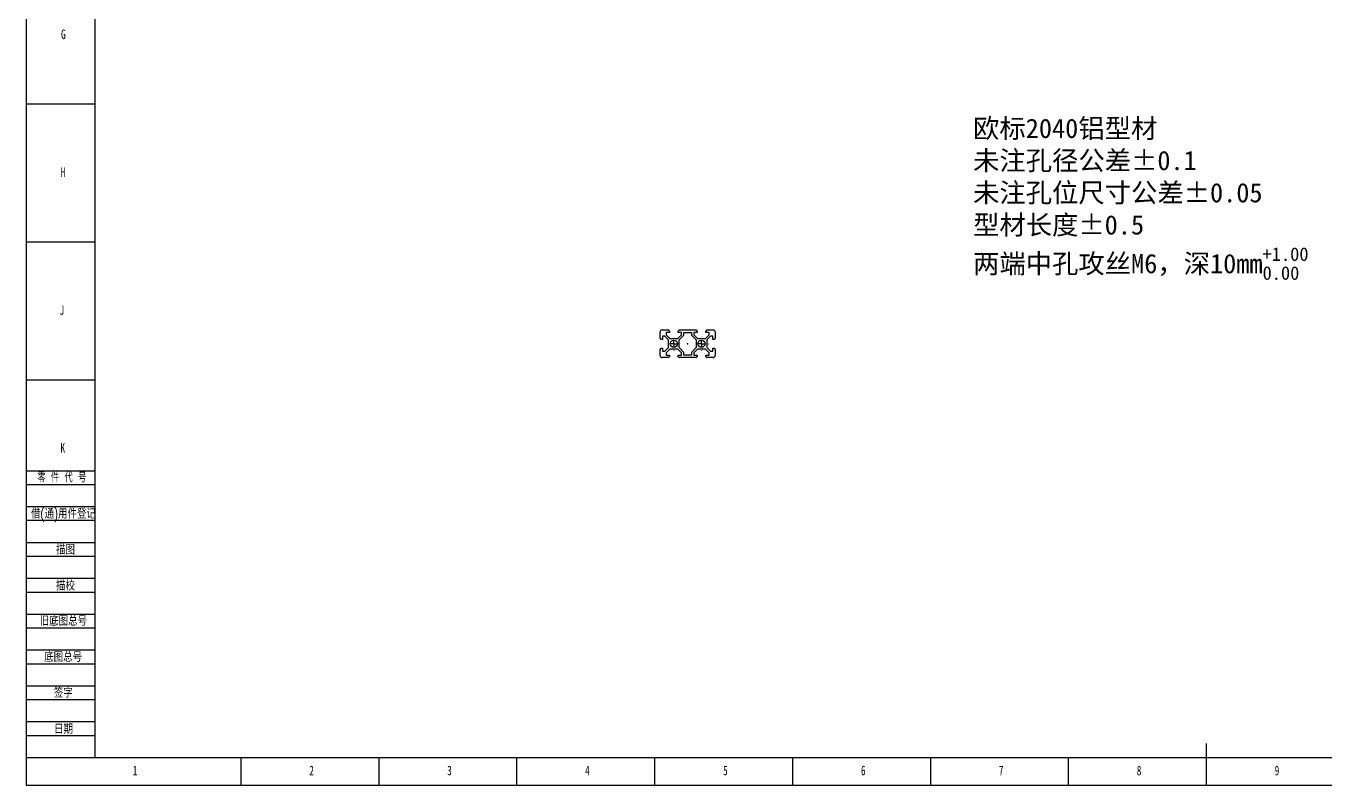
# Model space of a CAD drawing. Header units: millimetres. Extents: x 0 to 841, y 0 to 594.
# Drawn here: x 0 to 471.3, y 0 to 275.3 of the extents above; entities that cross this region are included whole.
import ezdxf

# ---------------------------------------------------------------- set-up
doc = ezdxf.new("R2010")
doc.units = ezdxf.units.MM
doc.header["$PDSIZE"] = -1
doc.layers.add('10', color=7, linetype='Continuous')
doc.layers.add('5', color=7, linetype='Continuous')
doc.styles.add('SLDTEXTSTYLE0', font='TXT', dxfattribs={"width": 0.7, "bigfont": 'bigfont'})
doc.styles.add('SLDTEXTSTYLE2', font='TXT', dxfattribs={"width": 0.614286, "bigfont": 'bigfont'})
doc.styles.add('SLDTEXTSTYLE4', font='TXT', dxfattribs={"width": 0.7})

# ---------------------------------------------------------------- blocks, each defined once
blk = doc.blocks.new('SW_CENTERMARKSYMBOL_2')
at = {"layer": '10', "color": 0}
for p, q in [((-2.5, 0), (-2.55, 0)), ((0, 0), (-1.25, 0)), ((0, 2.5), (0, 2.55)), ((0, 0), (0, 1.25)), ((0, 0), (0, -1.25)), ((0, 0), (1.25, 0)), ((2.5, 0), (2.55, 0)), ((0, -2.5), (0, -2.55))]:
    blk.add_line(p, q, dxfattribs=at)
blk = doc.blocks.new('SW_CENTERMARKSYMBOL_3')
at = {"layer": '10', "color": 0}
for p, q in [((-2.5, 0), (-2.55, 0)), ((0, 0), (-1.25, 0)), ((0, 2.5), (0, 2.55)), ((0, 0), (0, 1.25)), ((0, 0), (0, -1.25)), ((0, 0), (1.25, 0)), ((2.5, 0), (2.55, 0)), ((0, -2.5), (0, -2.55))]:
    blk.add_line(p, q, dxfattribs=at)

msp = doc.modelspace()

# ---------------------------------------------------------------- linework, layer by layer
at = {"color": 7, "linetype": 'Continuous', "lineweight": 25}
for p, q in [((230.6236, 165.0397), (232.9236, 165.0397)), ((236.8236, 165.0397), (242.9236, 165.0397)), ((246.8236, 165.0397), (249.1236, 165.0397)), ((229.8736, 161.9897), (229.8736, 164.2897)), ((230.1736, 161.8397), (230.0236, 161.8397)), ((230.1736, 161.5897), (230.1736, 161.8397)), ((230.7736, 161.5897), (230.1736, 161.5897)), ((231.5932, 162.7897), (230.7736, 162.7897)), ((230.7736, 162.7897), (230.7736, 161.5897)), ((232.9236, 161.4593), (231.5932, 162.7897)), ((233.3236, 164.1397), (232.1236, 164.1397)), ((232.1236, 164.1397), (232.1236, 163.32)), ((232.1236, 163.32), (233.4539, 161.9897)), ((232.9236, 158.62), (232.9236, 161.4593)), ((233.0736, 164.8897), (233.0736, 164.7397)), ((233.0736, 164.7397), (233.3236, 164.7397)), ((233.3236, 164.7397), (233.3236, 164.1397)), ((233.4539, 161.9897), (236.2932, 161.9897)), ((236.2932, 161.9897), (237.6236, 163.32)), ((236.4236, 164.7397), (236.6736, 164.7397)), ((236.4236, 164.1397), (236.4236, 164.7397)), ((237.6236, 164.1397), (236.4236, 164.1397)), ((236.6736, 164.7397), (236.6736, 164.8897)), ((236.8236, 161.4593), (238.5236, 163.1593)), ((236.8236, 158.62), (236.8236, 161.4593)), ((237.6236, 163.32), (237.6236, 164.1397)), ((238.5236, 164.1397), (241.2236, 164.1397)), ((238.5236, 163.1593), (238.5236, 164.1397)), ((241.2236, 164.1397), (241.2236, 163.1593)), ((241.2236, 163.1593), (242.9236, 161.4593)), ((243.3236, 164.1397), (242.1236, 164.1397)), ((242.1236, 164.1397), (242.1236, 163.32)), ((242.1236, 163.32), (243.4539, 161.9897)), ((242.9236, 161.4593), (242.9236, 158.62)), ((243.0736, 164.8897), (243.0736, 164.7397)), ((243.0736, 164.7397), (243.3236, 164.7397)), ((243.3236, 164.7397), (243.3236, 164.1397)), ((243.4539, 161.9897), (246.2932, 161.9897)), ((246.2932, 161.9897), (247.6236, 163.32)), ((246.4236, 164.1397), (246.4236, 164.7397)), ((246.4236, 164.7397), (246.6736, 164.7397)), ((247.6236, 164.1397), (246.4236, 164.1397)), ((246.6736, 164.7397), (246.6736, 164.8897)), ((248.1539, 162.7897), (246.8236, 161.4593)), ((246.8236, 161.4593), (246.8236, 158.62)), ((247.6236, 163.32), (247.6236, 164.1397)), ((248.9736, 162.7897), (248.1539, 162.7897)), ((248.9736, 161.5897), (248.9736, 162.7897)), ((249.5736, 161.5897), (248.9736, 161.5897)), ((249.7236, 161.8397), (249.5736, 161.8397)), ((249.5736, 161.8397), (249.5736, 161.5897)), ((249.8736, 164.2897), (249.8736, 161.9897)), ((229.8736, 155.7897), (229.8736, 158.0897)), ((230.0236, 158.2397), (230.1736, 158.2397)), ((230.1736, 158.2397), (230.1736, 158.4897)), ((230.1736, 158.4897), (230.7736, 158.4897)), ((230.7736, 158.4897), (230.7736, 157.2897)), ((230.7736, 157.2897), (231.5932, 157.2897)), ((231.5932, 157.2897), (232.9236, 158.62)), ((233.4539, 158.0897), (232.1236, 156.7593)), ((232.1236, 156.7593), (232.1236, 155.9397)), ((232.1236, 155.9397), (233.3236, 155.9397)), ((233.3236, 155.9397), (233.3236, 155.3397)), ((236.2932, 158.0897), (233.4539, 158.0897)), ((237.6236, 156.7593), (236.2932, 158.0897)), ((236.4236, 155.3397), (236.4236, 155.9397)), ((236.4236, 155.9397), (237.6236, 155.9397)), ((238.5236, 156.92), (236.8236, 158.62)), ((237.6236, 155.9397), (237.6236, 156.7593)), ((238.5236, 155.9397), (238.5236, 156.92)), ((241.2236, 155.9397), (238.5236, 155.9397)), ((242.9236, 158.62), (241.2236, 156.92)), ((241.2236, 156.92), (241.2236, 155.9397)), ((243.4539, 158.0897), (242.1236, 156.7593)), ((242.1236, 156.7593), (242.1236, 155.9397)), ((242.1236, 155.9397), (243.3236, 155.9397)), ((243.3236, 155.9397), (243.3236, 155.3397)), ((246.2932, 158.0897), (243.4539, 158.0897)), ((247.6236, 156.7593), (246.2932, 158.0897)), ((246.4236, 155.3397), (246.4236, 155.9397)), ((246.4236, 155.9397), (247.6236, 155.9397)), ((246.8236, 158.62), (248.1539, 157.2897)), ((247.6236, 155.9397), (247.6236, 156.7593)), ((248.1539, 157.2897), (248.9736, 157.2897)), ((248.9736, 157.2897), (248.9736, 158.4897)), ((248.9736, 158.4897), (249.5736, 158.4897)), ((249.5736, 158.4897), (249.5736, 158.2397)), ((249.5736, 158.2397), (249.7236, 158.2397)), ((249.8736, 158.0897), (249.8736, 155.7897)), ((232.9236, 155.0397), (230.6236, 155.0397)), ((233.3236, 155.3397), (233.0736, 155.3397)), ((233.0736, 155.3397), (233.0736, 155.1897)), ((236.6736, 155.3397), (236.4236, 155.3397)), ((236.6736, 155.1897), (236.6736, 155.3397)), ((242.9236, 155.0397), (236.8236, 155.0397)), ((243.3236, 155.3397), (243.0736, 155.3397)), ((243.0736, 155.3397), (243.0736, 155.1897)), ((246.6736, 155.3397), (246.4236, 155.3397)), ((246.6736, 155.1897), (246.6736, 155.3397)), ((249.1236, 155.0397), (246.8236, 155.0397))]:
    msp.add_line(p, q, dxfattribs=at)
at = {"color": 7, "linetype": 'Continuous'}
for q in [(239.9242, 160.0397), (239.8736, 159.9384)]:
    msp.add_line((239.8736, 160.0397), q, dxfattribs=at)
at = {"color": 7, "linetype": 'Continuous', "lineweight": 25}
for centre in [(234.8736, 160.0397), (244.8736, 160.0397)]:
    msp.add_circle(centre, 1.3, dxfattribs=at)
for centre, radius, start, end in [((230.6236, 164.2897), 0.75, 90, 180), ((232.9236, 164.8897), 0.15, 0, 90), ((236.8236, 164.8897), 0.15, 90, 180), ((242.9236, 164.8897), 0.15, 0, 90), ((246.8236, 164.8897), 0.15, 90, 180), ((249.1236, 164.2897), 0.75, 0, 90), ((230.0236, 161.9897), 0.15, 180, 270), ((249.7236, 161.9897), 0.15, 270, 0), ((230.0236, 158.0897), 0.15, 90, 180), ((230.6236, 155.7897), 0.75, 180, 270), ((249.1236, 155.7897), 0.75, 270, 0), ((249.7236, 158.0897), 0.15, 0, 90), ((232.9236, 155.1897), 0.15, 270, 0), ((236.8236, 155.1897), 0.15, 180, 270), ((242.9236, 155.1897), 0.15, 270, 0), ((246.8236, 155.1897), 0.15, 180, 270)]:
    msp.add_arc(centre, radius, start, end, dxfattribs=at)
at = {"color": 7, "linetype": 'Continuous'}
msp.add_point((239.8736, 160.0397), dxfattribs=at)
at = {"layer": '5', "color": 7}
for p, q in [((0, 594), (0, 0)), ((0, 114), (25, 114)), ((0, 109), (25, 109)), ((0, 101), (25, 101)), ((0, 96), (25, 96)), ((0, 88), (25, 88)), ((0, 83), (25, 83)), ((0, 75), (25, 75)), ((0, 70), (25, 70)), ((0, 62), (25, 62)), ((0, 57), (25, 57)), ((0, 49), (25, 49)), ((0, 44), (25, 44)), ((0, 36), (25, 36)), ((0, 31), (25, 31)), ((0, 23), (25, 23)), ((0, 18), (25, 18)), ((0, 0), (841, 0))]:
    msp.add_line(p, q, dxfattribs=at)
at = {"layer": '5', "color": 7, "lineweight": 25}
for p, q in [((25, 584), (25, 10)), ((0, 10), (831, 10))]:
    msp.add_line(p, q, dxfattribs=at)
at = {"layer": '5'}
for p, q in [((0, 247), (25, 247)), ((0, 197), (25, 197)), ((0, 147), (25, 147)), ((78, 0), (78, 10)), ((128, 0), (128, 10)), ((178, 0), (178, 10)), ((228, 0), (228, 10)), ((278, 0), (278, 10)), ((328, 0), (328, 10)), ((378, 0), (378, 10))]:
    msp.add_line(p, q, dxfattribs=at)
at = {"layer": '5', "lineweight": 25}
msp.add_line((428, 0), (428, 15), dxfattribs=at)

# ---------------------------------------------------------------- block references
at = {"layer": '10'}
for name, p in [('SW_CENTERMARKSYMBOL_2', (234.8736, 160.0397)), ('SW_CENTERMARKSYMBOL_3', (244.8736, 160.0397))]:
    msp.add_blockref(name, p, dxfattribs=at)

# ---------------------------------------------------------------- texts
at = {"insert": (343.3611, 241.6665), "char_height": 7, "attachment_point": 1}
msp.add_mtext_dynamic_manual_height_columns('{\\fSimSun|b0|i0|c134|p2;欧标}2040{\\fSimSun|b0|i0|c134|p2;铝型材\\P未注孔径公差%%P0.1\\P未注孔位尺寸公差%%P0.05\\P型材长度%%P0.5\\P\\A1;两端中孔攻丝M6，深10mm\\H0.7x;\\S+1.00^ 0.00;}', width=156.961893, gutter_width=17.5, heights=[82.0672], dxfattribs=at)
at = {"layer": '10', "char_height": 3.5, "attachment_point": 2, "style": 'SLDTEXTSTYLE4'}
for s, insert in [('G', (13.5391, 274.0185)), ('H', (13.4297, 224.0185)), ('J', (13.0153, 174.0185)), ('K', (13.3203, 124.0185)), ('1', (39.5444, 7.0185)), ('2', (103.5444, 7.0185)), ('3', (153.5444, 7.0185)), ('4', (203.5444, 7.0185)), ('5', (253.5444, 7.0185)), ('6', (303.5469, 7.0185)), ('7', (353.5469, 7.0185)), ('8', (403.5469, 7.0185)), ('9', (453.5469, 7.0185))]:
    msp.add_mtext(s, dxfattribs=dict(at, insert=insert))
at = {"layer": '10', "color": 7, "char_height": 3.5}
for s, insert, attachment_point, style in [('零 件 代 号', (4.0785, 113.2945), 1, 'SLDTEXTSTYLE2'), ('借(通)用件登记', (1.8244, 100.1364), 1, 'SLDTEXTSTYLE0'), ('描图', (14.3306, 87.0906), 2, 'SLDTEXTSTYLE0'), ('描校', (14.2981, 74.0616), 2, 'SLDTEXTSTYLE0'), ('旧底图总号', (4.9851, 61.2661), 1, 'SLDTEXTSTYLE0'), ('底图总号', (6.6136, 48.1823), 1, 'SLDTEXTSTYLE0'), ('签字', (13.5295, 35.163), 2, 'SLDTEXTSTYLE0'), ('日期', (13.6067, 22.0511), 2, 'SLDTEXTSTYLE0')]:
    msp.add_mtext(s, dxfattribs=dict(at, insert=insert, attachment_point=attachment_point, style=style))

doc.saveas('drawing.dxf')
